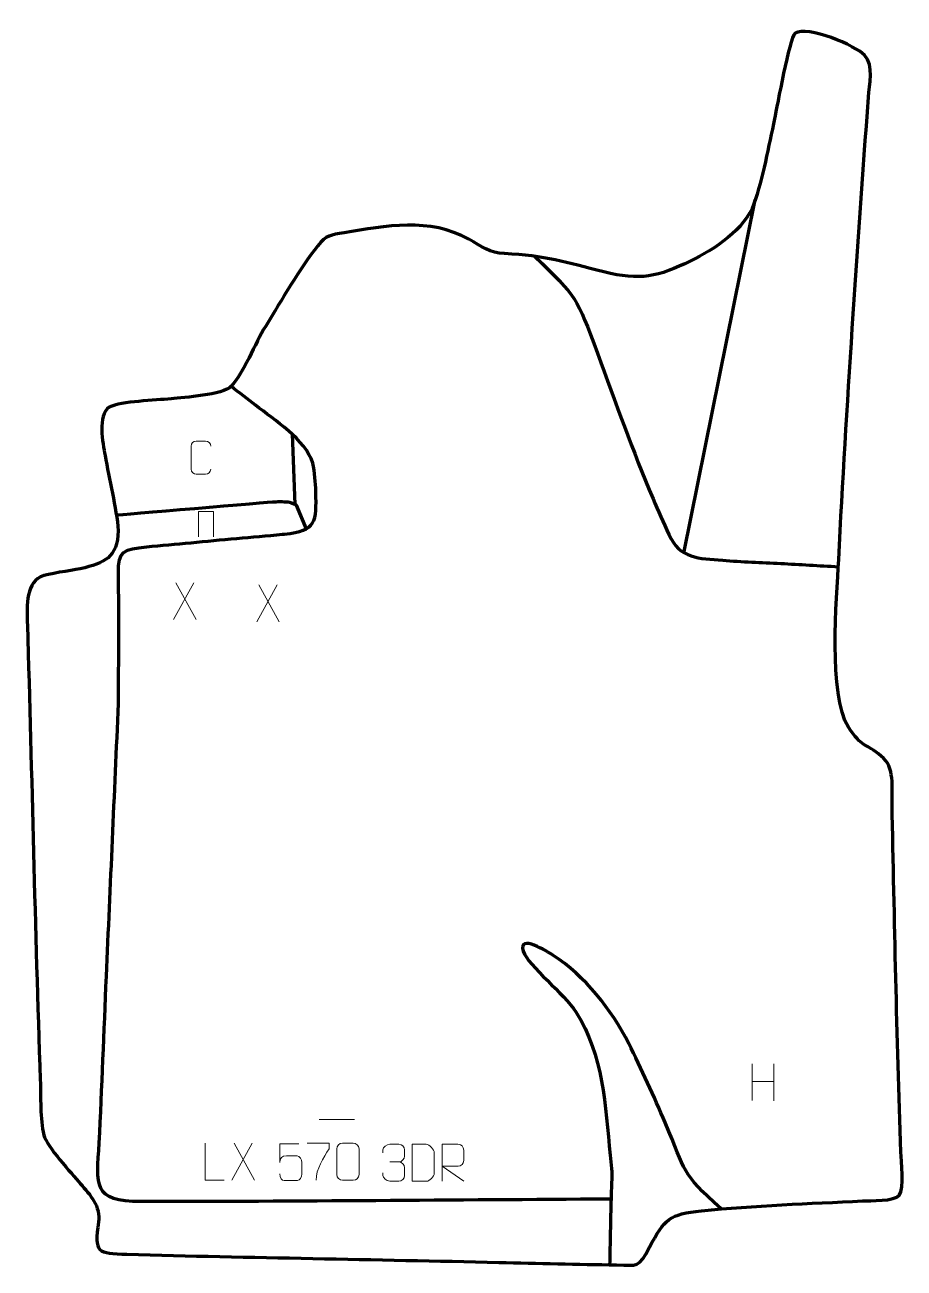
# Model space of a CAD drawing. Header units: millimetres. Extents: x 984 to 1578, y 188 to 1028.
import ezdxf

# ---------------------------------------------------------------- set-up
doc = ezdxf.new("R2010")
doc.units = ezdxf.units.MM
doc.header["$MEASUREMENT"] = 0
doc.layers.add('layer 2', color=7, linetype='Continuous')
doc.layers.add('layer 3', color=7, linetype='Continuous')

msp = doc.modelspace()

# ---------------------------------------------------------------- linework, layer by layer
at = {"layer": 'layer 2', "color": 140, "lineweight": 158}
for points in [[(1429.4363, 670.8205), (1429.4363, 670.8205), (1477.7587, 909.501), (1477.7587, 909.501)], [(1166.9518, 703.6796), (1166.9518, 703.6796), (1165.2131, 751.4306), (1165.2131, 751.4306)]]:
    msp.add_open_spline(points, degree=3, dxfattribs=at)
for points, knots in [([(1328.5799, 871.3698), (1357.7785, 843.1777), (1356.6342, 844.6404), (1371.139, 805.873), (1371.139, 805.873), (1383.4457, 772.9802), (1394.761, 739.9212), (1408.6597, 707.6263), (1408.6597, 707.6263), (1412.1879, 699.5189), (1415.6527, 691.4607), (1419.3287, 683.4115), (1419.3287, 683.4115), (1426.9553, 666.8334), (1439.7115, 667.4228), (1455.734, 666.0857), (1455.734, 666.0857), (1468.7825, 664.9967), (1481.8758, 664.6506), (1494.9472, 663.9466), (1494.9472, 663.9466), (1507.9039, 663.2031), (1520.8608, 662.459), (1533.8174, 661.7144)], [0, 0, 0, 0, 0.14285714, 0.14285714, 0.14285714, 0.14285714, 0.28571429, 0.28571429, 0.28571429, 0.28571429, 0.42857143, 0.42857143, 0.42857143, 0.42857143, 0.57142857, 0.57142857, 0.57142857, 0.57142857, 0.71428571, 0.71428571, 0.71428571, 0.71428571, 1, 1, 1, 1]), ([(1379.5482, 234.5439), (1274.1163, 233.9641), (1168.578, 232.8954), (1063.1565, 232.8583), (1063.1565, 232.8583), (1029.4314, 232.8464), (1033.0103, 243.8991), (1034.5165, 272.5344), (1034.5165, 272.5344), (1036.4887, 310.0286), (1037.7695, 347.5631), (1039.4184, 385.0732), (1039.4184, 385.0732), (1042.1285, 446.5044), (1044.8697, 507.9343), (1047.596, 569.3647), (1047.596, 569.3647), (1047.6502, 598.6638), (1047.9389, 627.7267), (1047.5326, 657.043), (1047.5326, 657.043), (1047.3107, 673.0517), (1051.1196, 673.3009), (1066.6221, 675.1211), (1066.6221, 675.1211), (1076.5852, 676.2908), (1086.6109, 676.8897), (1096.5961, 677.8762), (1096.5961, 677.8762), (1117.143, 680.0216), (1137.7423, 681.6096), (1158.2997, 683.6454), (1158.2997, 683.6454), (1158.2997, 683.6454), (1159.8054, 683.7945), (1159.8054, 683.7945), (1159.8054, 683.7945), (1181.5443, 685.961), (1181.241, 692.0805), (1180.9171, 712.2457), (1180.9171, 712.2457), (1180.7183, 718.7582), (1180.1877, 725.3704), (1178.8312, 731.7514), (1178.8312, 731.7514), (1173.7253, 747.6058), (1152.9634, 760.9422), (1140.1205, 770.7217), (1140.1205, 770.7217), (1134.6531, 774.982), (1129.2068, 779.2698), (1123.7525, 783.5467)], [0, 0, 0, 0, 0.07142857, 0.07142857, 0.07142857, 0.07142857, 0.14285714, 0.14285714, 0.14285714, 0.14285714, 0.21428571, 0.21428571, 0.21428571, 0.21428571, 0.28571429, 0.28571429, 0.28571429, 0.28571429, 0.35714286, 0.35714286, 0.35714286, 0.35714286, 0.42857143, 0.42857143, 0.42857143, 0.42857143, 0.5, 0.5, 0.5, 0.5, 0.57142857, 0.57142857, 0.57142857, 0.57142857, 0.64285714, 0.64285714, 0.64285714, 0.64285714, 0.71428571, 0.71428571, 0.71428571, 0.71428571, 0.78571429, 0.78571429, 0.78571429, 0.78571429, 0.85714286, 0.85714286, 0.85714286, 0.85714286, 1, 1, 1, 1]), ([(1046.1517, 696.6299), (1046.1517, 696.6299), (1151.8822, 705.5516), (1153.3419, 705.6181), (1153.3419, 705.6181), (1154.8015, 705.6845), (1161.2952, 705.7882), (1162.9953, 705.314), (1162.9953, 705.314), (1164.6954, 704.8398), (1167.5431, 703.3868), (1167.5431, 703.3868), (1167.5431, 703.3868), (1167.5431, 703.3868), (1174.4662, 686.6554), (1174.4662, 686.6554)], [0, 0, 0, 0, 0.2, 0.2, 0.2, 0.2, 0.4, 0.4, 0.4, 0.4, 0.6, 0.6, 0.6, 0.6, 1, 1, 1, 1]), ([(1454.7671, 227.9038), (1426.9318, 253.3027), (1431.4182, 252.2685), (1416.8348, 286.2329), (1416.8348, 286.2329), (1409.4209, 303.4994), (1400.845, 322.9625), (1392.3233, 339.62), (1392.3233, 339.62), (1380.4917, 362.7471), (1362.8935, 385.1405), (1340.9756, 399.413), (1340.9756, 399.413), (1337.7692, 401.421), (1317.339, 414.3795), (1320.9572, 401.9394), (1320.9572, 401.9394), (1324.4689, 392.2892), (1348.6017, 373.1118), (1356.558, 360.9761), (1356.558, 360.9761), (1375.4364, 331.5967), (1376.2189, 297.9387), (1379.7347, 264.359), (1379.7347, 264.359), (1380.0516, 261.3331), (1380.3477, 258.3128), (1380.6241, 255.2829), (1380.6241, 255.2829), (1381.0432, 250.581), (1380.4027, 240.2325), (1380.2883, 234.9571), (1380.2883, 234.9571), (1379.9644, 220.0354), (1379.6407, 205.1138), (1379.3169, 190.1921)], [0, 0, 0, 0, 0.1, 0.1, 0.1, 0.1, 0.2, 0.2, 0.2, 0.2, 0.3, 0.3, 0.3, 0.3, 0.4, 0.4, 0.4, 0.4, 0.5, 0.5, 0.5, 0.5, 0.6, 0.6, 0.6, 0.6, 0.7, 0.7, 0.7, 0.7, 0.8, 0.8, 0.8, 0.8, 1, 1, 1, 1])]:
    msp.add_open_spline(points, degree=3, knots=knots, dxfattribs=at)
at = {"layer": 'layer 2', "color": 250, "lineweight": 9}
for points, knots in [([(1109.9336, 727.6479), (1109.8084, 725.5669), (1108.3062, 724.2417), (1106.3825, 724.232), (1106.3825, 724.232), (1104.2939, 724.2323), (1102.2053, 724.2323), (1100.117, 724.232), (1100.117, 724.232), (1098.3928, 724.1376), (1096.6264, 725.8255), (1096.6364, 727.6323), (1096.6364, 727.6323), (1096.6368, 732.8005), (1096.6368, 737.9682), (1096.6364, 743.1356), (1096.6364, 743.1356), (1096.6402, 745.0507), (1098.2047, 746.5906), (1100.1326, 746.5785), (1100.1326, 746.5785), (1102.2156, 746.5785), (1104.2991, 746.5785), (1106.3825, 746.5785), (1106.3825, 746.5785), (1108.126, 746.6103), (1109.9097, 745.2744), (1109.9336, 743.091)], [0, 0, 0, 0, 0.125, 0.125, 0.125, 0.125, 0.25, 0.25, 0.25, 0.25, 0.375, 0.375, 0.375, 0.375, 0.5, 0.5, 0.5, 0.5, 0.625, 0.625, 0.625, 0.625, 0.75, 0.75, 0.75, 0.75, 1, 1, 1, 1]), ([(1101.7191, 681.9381), (1101.7191, 681.9381), (1101.7191, 698.9342), (1101.7191, 698.9342), (1101.7191, 698.9342), (1101.7191, 698.9342), (1111.6948, 698.9342), (1111.6948, 698.9342), (1111.6948, 698.9342), (1111.6948, 698.9342), (1111.6948, 681.9381), (1111.6948, 681.9381)], [0, 0, 0, 0, 0.25, 0.25, 0.25, 0.25, 0.5, 0.5, 0.5, 0.5, 1, 1, 1, 1]), ([(1119.0031, 247.3494), (1119.0031, 247.3494), (1106.054, 247.3494), (1106.054, 247.3494), (1106.054, 247.3494), (1106.054, 247.3494), (1106.054, 272.303), (1106.054, 272.303)], [0, 0, 0, 0, 0.33333333, 0.33333333, 0.33333333, 0.33333333, 1, 1, 1, 1]), ([(1169.4036, 271.9785), (1169.4036, 271.9785), (1156.5519, 271.9785), (1156.5519, 271.9785), (1156.5519, 271.9785), (1156.5522, 267.7479), (1156.5522, 263.517), (1156.5519, 259.2858), (1156.5519, 259.2858), (1156.5516, 262.5959), (1158.1826, 263.6677), (1160.9946, 263.7282), (1160.9946, 263.7282), (1163.4342, 263.7285), (1165.8737, 263.7285), (1168.3129, 263.7282), (1168.3129, 263.7282), (1169.9627, 263.735), (1171.4376, 261.3545), (1171.4661, 259.2858), (1171.4661, 259.2858), (1171.4658, 256.6985), (1171.4658, 254.1109), (1171.4661, 251.5232), (1171.4661, 251.5232), (1171.5123, 249.5638), (1170.0129, 247.1275), (1168.387, 247.069), (1168.387, 247.069), (1166.4305, 247.0693), (1161.5355, 247.0693), (1159.5785, 247.069), (1159.5785, 247.069), (1157.733, 247.0602), (1156.6259, 249.025), (1156.6051, 251.5761)], [0, 0, 0, 0, 0.1, 0.1, 0.1, 0.1, 0.2, 0.2, 0.2, 0.2, 0.3, 0.3, 0.3, 0.3, 0.4, 0.4, 0.4, 0.4, 0.5, 0.5, 0.5, 0.5, 0.6, 0.6, 0.6, 0.6, 0.7, 0.7, 0.7, 0.7, 0.8, 0.8, 0.8, 0.8, 1, 1, 1, 1]), ([(1175.1205, 272.3055), (1175.1205, 272.3055), (1189.9366, 272.3055), (1189.9366, 272.3055), (1189.9366, 272.3055), (1189.9363, 271.0559), (1189.9363, 269.8063), (1189.9366, 268.5565), (1189.9366, 268.5565), (1185.9422, 262.5594), (1181.027, 254.7258), (1181.027, 247.347)], [0, 0, 0, 0, 0.25, 0.25, 0.25, 0.25, 0.5, 0.5, 0.5, 0.5, 1, 1, 1, 1]), ([(1198.9479, 272.3255), (1201.314, 272.3255), (1203.6805, 272.3255), (1206.047, 272.3255), (1206.047, 272.3255), (1208.0275, 272.3611), (1210.0535, 270.8668), (1210.0806, 268.4247), (1210.0806, 268.4247), (1210.0802, 262.6673), (1210.0802, 256.9095), (1210.0806, 251.1513), (1210.0806, 251.1513), (1209.9385, 248.8237), (1208.2321, 247.3414), (1206.047, 247.3306), (1206.047, 247.3306), (1203.6746, 247.331), (1201.3022, 247.331), (1198.9302, 247.3306), (1198.9302, 247.3306), (1196.9717, 247.225), (1194.9653, 249.1129), (1194.9767, 251.1339), (1194.9767, 251.1339), (1194.9771, 256.9145), (1194.9771, 262.6948), (1194.9767, 268.4746), (1194.9767, 268.4746), (1194.981, 270.6166), (1196.7581, 272.3391), (1198.9479, 272.3255)], [0, 0, 0, 0, 0.11111111, 0.11111111, 0.11111111, 0.11111111, 0.22222222, 0.22222222, 0.22222222, 0.22222222, 0.33333333, 0.33333333, 0.33333333, 0.33333333, 0.44444444, 0.44444444, 0.44444444, 0.44444444, 0.55555556, 0.55555556, 0.55555556, 0.55555556, 0.66666667, 0.66666667, 0.66666667, 0.66666667, 0.77777778, 0.77777778, 0.77777778, 0.77777778, 1, 1, 1, 1]), ([(1226.0918, 265.9079), (1226.0918, 265.9079), (1226.0918, 267.7651), (1226.0918, 267.7651), (1226.0918, 267.7651), (1226.0775, 269.507), (1228.742, 271.6251), (1230.8011, 271.6024), (1230.8011, 271.6024), (1232.8652, 271.6024), (1234.9292, 271.6024), (1236.9929, 271.6024), (1236.9929, 271.6024), (1239.1874, 271.6112), (1240.7857, 269.7644), (1240.8301, 267.8523), (1240.8301, 267.8523), (1240.8297, 266.4172), (1240.8297, 264.9821), (1240.8301, 263.5466), (1240.8301, 263.5466), (1240.7815, 261.8931), (1239.1789, 259.6631), (1236.9806, 259.6731), (1236.9806, 259.6731), (1239.1843, 259.6619), (1240.7923, 257.8587), (1240.8463, 255.7992), (1240.8463, 255.7992), (1240.8459, 254.0145), (1240.8459, 252.2298), (1240.8463, 250.4447), (1240.8463, 250.4447), (1240.8564, 248.3833), (1238.8015, 246.6202), (1236.9806, 246.6283), (1236.9806, 246.6283), (1234.9153, 246.6286), (1232.8501, 246.6286), (1230.7845, 246.6283), (1230.7845, 246.6283), (1228.6159, 246.6398), (1226.0849, 249.04), (1226.0663, 250.5018), (1226.0663, 250.5018), (1226.0663, 250.5018), (1226.0663, 252.4104), (1226.0663, 252.4104)], [0, 0, 0, 0, 0.07692308, 0.07692308, 0.07692308, 0.07692308, 0.15384615, 0.15384615, 0.15384615, 0.15384615, 0.23076923, 0.23076923, 0.23076923, 0.23076923, 0.30769231, 0.30769231, 0.30769231, 0.30769231, 0.38461538, 0.38461538, 0.38461538, 0.38461538, 0.46153846, 0.46153846, 0.46153846, 0.46153846, 0.53846154, 0.53846154, 0.53846154, 0.53846154, 0.61538462, 0.61538462, 0.61538462, 0.61538462, 0.69230769, 0.69230769, 0.69230769, 0.69230769, 0.76923077, 0.76923077, 0.76923077, 0.76923077, 0.84615385, 0.84615385, 0.84615385, 0.84615385, 1, 1, 1, 1]), ([(1246.0642, 246.6668), (1248.396, 246.6672), (1253.3462, 246.6432), (1255.6777, 246.6429), (1255.6777, 246.6429), (1257.6027, 246.5375), (1260.9213, 250.0791), (1260.9101, 252.0964), (1260.9101, 252.0964), (1260.9097, 257.8665), (1260.9097, 260.0362), (1260.9101, 265.8055), (1260.9101, 265.8055), (1260.9058, 267.9436), (1257.5313, 271.6037), (1255.3789, 271.5902), (1255.3789, 271.5902), (1253.0532, 271.5902), (1248.3289, 271.5902), (1246.0028, 271.5902), (1246.0028, 271.5902), (1246.0032, 265.8433), (1246.0645, 252.4141), (1246.0642, 246.6668)], [0, 0, 0, 0, 0.14285714, 0.14285714, 0.14285714, 0.14285714, 0.28571429, 0.28571429, 0.28571429, 0.28571429, 0.42857143, 0.42857143, 0.42857143, 0.42857143, 0.57142857, 0.57142857, 0.57142857, 0.57142857, 0.71428571, 0.71428571, 0.71428571, 0.71428571, 1, 1, 1, 1]), ([(1266.1244, 246.6387), (1266.1244, 246.6387), (1266.1244, 271.5922), (1266.1244, 271.5922), (1266.1244, 271.5922), (1269.7192, 271.5922), (1273.3147, 271.5922), (1276.9099, 271.5922), (1276.9099, 271.5922), (1279.2352, 271.5545), (1280.7925, 270.0645), (1280.7884, 267.6981), (1280.7884, 267.6981), (1280.788, 265.6626), (1280.788, 262.6032), (1280.7884, 260.5672), (1280.7884, 260.5672), (1280.7819, 258.6917), (1278.9696, 256.7499), (1276.9601, 256.7308), (1276.9601, 256.7308), (1276.9601, 256.7308), (1266.1244, 256.7308), (1266.1244, 256.7308), (1266.1244, 256.7308), (1266.1244, 256.7308), (1280.7791, 246.6387), (1280.7791, 246.6387)], [0, 0, 0, 0, 0.125, 0.125, 0.125, 0.125, 0.25, 0.25, 0.25, 0.25, 0.375, 0.375, 0.375, 0.375, 0.5, 0.5, 0.5, 0.5, 0.625, 0.625, 0.625, 0.625, 0.75, 0.75, 0.75, 0.75, 1, 1, 1, 1])]:
    msp.add_open_spline(points, degree=3, knots=knots, dxfattribs=at)
for points in [[(1098.5345, 650.8987), (1098.5345, 650.8987), (1084.7939, 626.0029), (1084.7939, 626.0029)], [(1086.2485, 650.8987), (1086.2485, 650.8987), (1099.9891, 625.9452), (1099.9891, 625.9452)], [(1154.7488, 649.4161), (1154.7488, 649.4161), (1141.0082, 624.5203), (1141.0082, 624.5203)], [(1142.4628, 649.4161), (1142.4628, 649.4161), (1156.2034, 624.4626), (1156.2034, 624.4626)], [(1475.6941, 325.8916), (1475.6941, 325.8916), (1475.6941, 301.1141), (1475.6941, 301.1141)], [(1490.3374, 325.8916), (1490.3374, 325.8916), (1490.3374, 300.9381), (1490.3374, 300.9381)], [(1475.6941, 314.0093), (1475.6941, 314.0093), (1490.3374, 314.0097), (1490.3374, 314.0097)], [(1183.0735, 288.2381), (1183.0735, 288.2381), (1207.0515, 288.2381), (1207.0515, 288.2381)], [(1137.9443, 272.303), (1137.9443, 272.303), (1124.2037, 247.4072), (1124.2037, 247.4072)], [(1125.6583, 272.303), (1125.6583, 272.303), (1139.3989, 247.3495), (1139.3989, 247.3495)], [(1230.8015, 259.6627), (1230.8015, 259.6627), (1236.9979, 259.6627), (1236.9979, 259.6627)]]:
    msp.add_open_spline(points, degree=3, dxfattribs=at)
at = {"layer": 'layer 3', "color": 242, "lineweight": 158}
msp.add_open_spline([(1047.4231, 686.0326), (1046.1872, 701.7617), (1041.1441, 720.8423), (1038.4842, 736.8914), (1038.4842, 736.8914), (1037.0799, 745.3636), (1033.1209, 763.6811), (1041.2308, 769.5308), (1041.2308, 769.5308), (1049.8203, 773.4502), (1072.2398, 774.0868), (1083.0626, 775.1475), (1083.0626, 775.1475), (1091.8286, 775.9858), (1118.0791, 777.696), (1123.7525, 783.5467), (1123.7525, 783.5467), (1132.0769, 792.6618), (1139.6108, 812.4513), (1147.0126, 824.2654), (1147.0126, 824.2654), (1157.7019, 841.4288), (1169.7721, 863.0781), (1182.1972, 878.5193), (1182.1972, 878.5193), (1187.912, 885.6212), (1190.9926, 885.7412), (1199.9523, 887.3189), (1199.9523, 887.3189), (1228.1419, 892.0324), (1257.8224, 897.6034), (1284.1756, 882.9791), (1284.1756, 882.9791), (1292.9405, 878.1151), (1298.3943, 873.5565), (1308.3865, 873.1633), (1308.3865, 873.1633), (1335.9172, 871.8228), (1349.5246, 867.4321), (1375.5389, 860.8024), (1375.5389, 860.8024), (1399.8012, 854.7918), (1412.1163, 857.3888), (1434.2971, 868.3205), (1434.2971, 868.3205), (1449.908, 876.0142), (1470.8865, 889.6265), (1476.8349, 906.7096), (1476.8349, 906.7096), (1482.7401, 924.0286), (1486.8724, 946.1141), (1490.7934, 964.2823), (1490.7934, 964.2823), (1492.5475, 972.8968), (1500.6695, 1018.4825), (1504.6561, 1021.9962), (1504.6561, 1021.9962), (1512.9035, 1027.6925), (1545.8103, 1013.5478), (1551.6336, 1007.1199), (1551.6336, 1007.1199), (1557.9499, 1000.1478), (1554.8899, 987.5711), (1554.2151, 978.7659), (1554.2151, 978.7659), (1546.5104, 874.9027), (1539.4719, 770.5504), (1534.0816, 666.5467), (1534.0816, 666.5467), (1532.6961, 639.3567), (1527.1436, 575.6143), (1540.6735, 553.2368), (1540.6735, 553.2368), (1550.0134, 539.4472), (1551.827, 542.7479), (1562.8476, 533.7852), (1562.8476, 533.7852), (1572.2361, 526.1496), (1569.9562, 512.7947), (1570.1759, 501.6311), (1570.1759, 501.6311), (1571.7434, 423.246), (1573.3418, 344.5375), (1576.156, 266.1988), (1576.156, 266.1988), (1576.3538, 260.6945), (1578.3085, 241.5781), (1575.147, 237.348), (1575.147, 237.348), (1571.8278, 232.907), (1555.4033, 233.553), (1550.0949, 233.3029), (1550.0949, 233.3029), (1514.3214, 231.5717), (1477.0553, 230.3046), (1441.5089, 226.6533), (1441.5089, 226.6533), (1419.533, 224.396), (1416.5162, 221.2477), (1406.3511, 202.0487), (1406.3511, 202.0487), (1398.885, 187.9474), (1398.4243, 189.7708), (1384.0704, 190.088), (1384.0704, 190.088), (1357.5345, 190.6746), (1330.9821, 191.1637), (1304.4529, 191.8119), (1304.4529, 191.8119), (1220.702, 193.8531), (1137.005, 195.068), (1053.2335, 197.2933), (1053.2335, 197.2933), (1033.3531, 197.8215), (1030.993, 198.4283), (1034.0487, 218.9618), (1034.0487, 218.9618), (1035.656, 229.7614), (1028.4094, 237.4046), (1021.7117, 245.1636), (1021.7117, 245.1636), (1016.0256, 251.751), (998.9633, 270.254), (997.1309, 277.8687), (997.1309, 277.8687), (994.5995, 288.3878), (995.0618, 303.935), (994.7388, 315.0478), (994.7388, 315.0478), (991.0368, 417.4556), (989.0937, 519.9653), (986.0372, 622.4055), (986.0372, 622.4055), (985.7485, 632.0794), (984.3099, 649.9113), (994.8157, 654.7993), (994.8157, 654.7993), (1000.1169, 657.2657), (1014.9668, 658.7944), (1021.713, 660.3449), (1021.713, 660.3449), (1038.2078, 664.1358), (1046.8049, 667.9221), (1047.4231, 686.0326)], degree=3, knots=[0, 0, 0, 0, 0.02702703, 0.02702703, 0.02702703, 0.02702703, 0.05405405, 0.05405405, 0.05405405, 0.05405405, 0.08108108, 0.08108108, 0.08108108, 0.08108108, 0.10810811, 0.10810811, 0.10810811, 0.10810811, 0.13513514, 0.13513514, 0.13513514, 0.13513514, 0.16216216, 0.16216216, 0.16216216, 0.16216216, 0.18918919, 0.18918919, 0.18918919, 0.18918919, 0.21621622, 0.21621622, 0.21621622, 0.21621622, 0.24324324, 0.24324324, 0.24324324, 0.24324324, 0.27027027, 0.27027027, 0.27027027, 0.27027027, 0.2972973, 0.2972973, 0.2972973, 0.2972973, 0.32432432, 0.32432432, 0.32432432, 0.32432432, 0.35135135, 0.35135135, 0.35135135, 0.35135135, 0.37837838, 0.37837838, 0.37837838, 0.37837838, 0.40540541, 0.40540541, 0.40540541, 0.40540541, 0.43243243, 0.43243243, 0.43243243, 0.43243243, 0.45945946, 0.45945946, 0.45945946, 0.45945946, 0.48648649, 0.48648649, 0.48648649, 0.48648649, 0.51351351, 0.51351351, 0.51351351, 0.51351351, 0.54054054, 0.54054054, 0.54054054, 0.54054054, 0.56756757, 0.56756757, 0.56756757, 0.56756757, 0.59459459, 0.59459459, 0.59459459, 0.59459459, 0.62162162, 0.62162162, 0.62162162, 0.62162162, 0.64864865, 0.64864865, 0.64864865, 0.64864865, 0.67567568, 0.67567568, 0.67567568, 0.67567568, 0.7027027, 0.7027027, 0.7027027, 0.7027027, 0.72972973, 0.72972973, 0.72972973, 0.72972973, 0.75675676, 0.75675676, 0.75675676, 0.75675676, 0.78378378, 0.78378378, 0.78378378, 0.78378378, 0.81081081, 0.81081081, 0.81081081, 0.81081081, 0.83783784, 0.83783784, 0.83783784, 0.83783784, 0.86486486, 0.86486486, 0.86486486, 0.86486486, 0.89189189, 0.89189189, 0.89189189, 0.89189189, 0.91891892, 0.91891892, 0.91891892, 0.91891892, 0.94594595, 0.94594595, 0.94594595, 0.94594595, 1, 1, 1, 1], dxfattribs=at)

doc.saveas('drawing.dxf')
